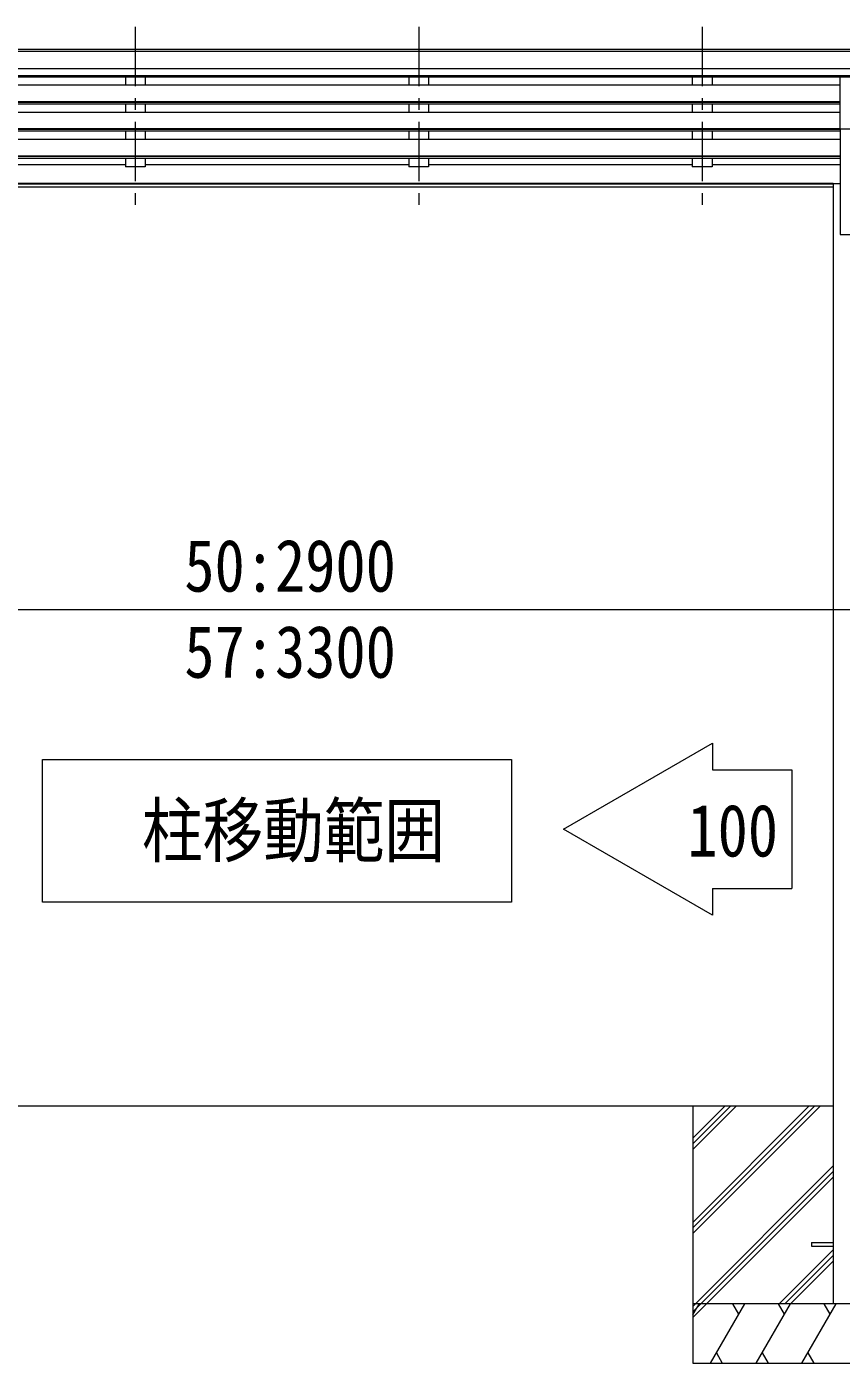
# Model space of a CAD drawing. Units: millimetres, scale not verified. Extents: x -14420 to 2444, y -5820 to 5820.
# Drawn here: x -3087 to -1029, y -3521 to -147 of the extents above; entities that cross this region are included whole.
import ezdxf
from ezdxf.enums import TextEntityAlignment as Align

# ---------------------------------------------------------------- set-up
doc = ezdxf.new("R2010")
doc.units = ezdxf.units.MM
doc.header["$LTSCALE"] = 30
doc.linetypes.add('CHAIN1', pattern=[8, 5, -1, 1, -1])
for name, color, linetype, lineweight in [('0-0_0', 7, 'Continuous', 9), ('0-1_本体', 5, 'CHAIN1', 9), ('0-3_ELV2', 4, 'Continuous', 9), ('0-6_OTH_LINE', 6, 'Continuous', 9)]:
    doc.layers.add(name, color=color, linetype=linetype, lineweight=lineweight)
doc.styles.add('ＭＳ ゴシック', font='')
doc.styles.get('ＭＳ ゴシック').set_extended_font_data('MS Gothic')

msp = doc.modelspace()

# ---------------------------------------------------------------- linework, layer by layer
at = {"layer": '0-0_0'}
for p, q in [((-3859.18, -2871.4), (-1049.58, -2871.4)), ((-1404.38, -3165.58), (-1110.2, -2871.4)), ((-1404.38, -3179.72), (-1096.06, -2871.4)), ((-1404.38, -3193.86), (-1081.92, -2871.4)), ((-1404.38, -2981.73), (-1294.05, -2871.4)), ((-1404.38, -2967.59), (-1308.19, -2871.4)), ((-1404.38, -2953.45), (-1322.33, -2871.4)), ((-1404.38, -3377.71), (-1049.58, -3022.91)), ((-1404.38, -3391.85), (-1049.58, -3037.05)), ((-1404.38, -3405.99), (-1049.58, -3051.2)), ((-1185.94, -3371.4), (-1049.58, -3235.04)), ((-1171.8, -3371.4), (-1049.58, -3249.19)), ((-1157.65, -3371.4), (-1049.58, -3263.33)), ((-604.38, -3371.4), (-1404.38, -3371.4)), ((-1404.38, -3398.9), (-1388.5, -3371.4)), ((-1359.63, -3521.4), (-1273.03, -3371.4)), ((-1288.03, -3397.38), (-1303.03, -3371.4)), ((-1244.16, -3521.4), (-1157.56, -3371.4)), ((-1172.56, -3397.38), (-1187.56, -3371.4)), ((-1128.69, -3521.4), (-1042.09, -3371.4)), ((-1057.09, -3397.38), (-1072.09, -3371.4)), ((-1344.64, -3495.42), (-1329.64, -3521.4)), ((-1229.16, -3495.42), (-1214.17, -3521.4)), ((-1113.69, -3495.42), (-1098.69, -3521.4))]:
    msp.add_line(p, q, dxfattribs=at)
msp.add_lwpolyline([(-1404.38, -2871.4), (-1404.38, -3521.4), (-604.38, -3521.4)], dxfattribs=at)
at = {"layer": '0-1_本体'}
for p, q in [((-2812.38, -147), (-2812.38, -624.52)), ((-2812.38, -147), (-2812.38, -624.52)), ((-2096.38, -147), (-2096.38, -624.52)), ((-2096.38, -147), (-2096.38, -624.52)), ((-1380.38, -147), (-1380.38, -624.52)), ((-1380.38, -147), (-1380.38, -624.52))]:
    msp.add_line(p, q, dxfattribs=at)
at = {"layer": '0-3_ELV2'}
for p, q in [((45.12, -204.35), (-4953.88, -204.35)), ((45.12, -209.56), (-4953.88, -209.56)), ((45.12, -253.1), (-4953.88, -253.1)), ((45.12, -270.95), (-4953.88, -270.95)), ((-1031.88, -274.19), (-3876.88, -274.19)), ((-1031.88, -294.65), (-3876.88, -294.65)), ((-2837.38, -274.19), (-2837.38, -294.65)), ((-2787.38, -274.19), (-2787.38, -294.65)), ((-2121.38, -274.19), (-2121.38, -294.65)), ((-2071.38, -274.19), (-2071.38, -294.65)), ((-1405.38, -274.19), (-1405.38, -294.65)), ((-1355.38, -274.19), (-1355.38, -294.65)), ((-1031.88, -405.17), (-1031.88, -273.37)), ((-1031.88, -273.37), (-976.88, -273.37)), ((-1031.88, -336.53), (-3876.88, -336.53)), ((-1031.88, -338.02), (-3876.88, -338.02)), ((-1031.88, -342.34), (-3876.88, -342.34)), ((-1031.88, -363.14), (-3876.88, -363.14)), ((-2837.38, -342.34), (-2837.38, -363.14)), ((-2787.38, -342.34), (-2787.38, -363.14)), ((-2121.38, -342.34), (-2121.38, -363.14)), ((-2071.38, -342.34), (-2071.38, -363.14)), ((-1405.38, -342.34), (-1405.38, -363.14)), ((-1355.38, -342.34), (-1355.38, -363.14)), ((-1031.88, -405.02), (-3876.88, -405.02)), ((-1031.88, -406.51), (-3876.88, -406.51)), ((-1031.88, -410.83), (-3876.88, -410.83)), ((-1031.88, -431.63), (-3876.88, -431.63)), ((-2837.38, -410.83), (-2837.38, -431.63)), ((-2787.38, -410.83), (-2787.38, -431.63)), ((-2121.38, -410.83), (-2121.38, -431.63)), ((-2071.38, -410.83), (-2071.38, -431.63)), ((-1405.38, -410.83), (-1405.38, -431.63)), ((-1355.38, -410.83), (-1355.38, -431.63)), ((-1031.88, -405.17), (-1031.88, -671.4)), ((-1031.88, -405.17), (-976.88, -405.17)), ((-1031.88, -473.51), (-3876.88, -473.51)), ((-1031.88, -475.01), (-3876.88, -475.01)), ((-1031.88, -479.32), (-3876.88, -479.32)), ((-2837.38, -495.81), (-3503.38, -495.81)), ((-2837.38, -479.32), (-2837.38, -500.76)), ((-2787.38, -500.76), (-2837.38, -500.76)), ((-2787.38, -479.32), (-2787.38, -500.76)), ((-2121.38, -495.81), (-2787.38, -495.81)), ((-2121.38, -479.32), (-2121.38, -500.76)), ((-2071.38, -500.76), (-2121.38, -500.76)), ((-2071.38, -479.32), (-2071.38, -500.76)), ((-1405.38, -495.81), (-2071.38, -495.81)), ((-1405.38, -479.32), (-1405.38, -500.76)), ((-1355.38, -500.76), (-1405.38, -500.76)), ((-1355.38, -479.32), (-1355.38, -500.76)), ((-1031.88, -495.81), (-1355.38, -495.81)), ((-1049.58, -542.83), (-3859.18, -542.83)), ((-1049.58, -544.22), (-3859.18, -544.22)), ((-1049.58, -551.91), (-3859.18, -551.91)), ((-1049.58, -542.4), (-1031.88, -542.4)), ((-1049.58, -542.4), (-1049.58, -3371.4)), ((-1031.88, -671.4), (-976.88, -671.4)), ((-1104.38, -3216.9), (-1104.38, -3225.9)), ((-1104.38, -3216.9), (-1049.58, -3216.9)), ((-1104.38, -3225.9), (-1049.58, -3225.9))]:
    msp.add_line(p, q, dxfattribs=at)
at = {"layer": '0-6_OTH_LINE'}
msp.add_line((-1004.38, -1618.9), (-3904.38, -1618.9), dxfattribs=at)
at = {"layer": '0-6_OTH_LINE', "color": 7}
for p, q in [((-1354.52, -1955.91), (-1354.52, -2023.11)), ((-3046.85, -2356.91), (-3046.85, -1996.91)), ((-3046.85, -1996.91), (-1861.91, -1996.91)), ((-1861.91, -1996.91), (-1861.91, -2356.91)), ((-1354.52, -2322.71), (-1154.12, -2322.71)), ((-1354.52, -2322.71), (-1354.52, -2389.91)), ((-1861.91, -2356.91), (-3046.85, -2356.91))]:
    msp.add_line(p, q, dxfattribs=at)
for points in [[(-1354.52, -2389.91), (-1730.37, -2172.91), (-1354.52, -1955.91)], [(-1354.52, -2023.11), (-1154.12, -2023.11), (-1154.12, -2322.71)]]:
    msp.add_lwpolyline(points, dxfattribs=at)

# ---------------------------------------------------------------- texts
at = {"layer": '0-6_OTH_LINE', "color": 7, "style": 'ＭＳ ゴシック', "width": 0.85}
for s, p in [('50:2900', (-2688.45, -1612.9)), ('57:3300', (-2688.45, -1830.28)), ('柱移動範囲', (-2795.35, -2281.66)), ('100', (-1417.84, -2281.66))]:
    msp.add_text(s, height=132, dxfattribs=at).set_placement(p, align=Align.BOTTOM_LEFT)

doc.saveas('drawing.dxf')
